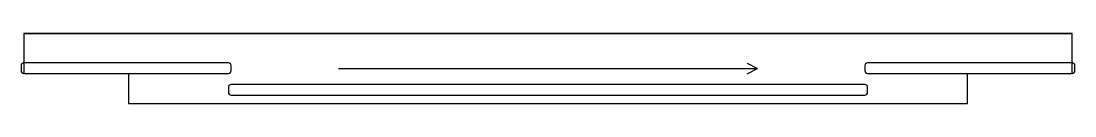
# Model space of a CAD drawing. Header units: millimetres. Extents: x -2 to 753, y 0 to 50.
import ezdxf

# ---------------------------------------------------------------- set-up
doc = ezdxf.new("R2010")
doc.units = ezdxf.units.MM
for name, color, linetype in [('A_SIDE_GROOVE_5.5', 7, 'Continuous'), ('EDGE_BANDING', 7, 'Continuous'), ('GRAIN_DIRECTION', 3, 'Continuous'), ('OUTSIDE_THROUGH', 7, 'Continuous')]:
    doc.layers.add(name, color=color, linetype=linetype)

msp = doc.modelspace()

# ---------------------------------------------------------------- linework, layer by layer
at = {"layer": 'A_SIDE_GROOVE_5.5'}
for points in [[(-0.01, 21.5), (146.5, 21.5, 0.414214), (148.5, 23.5), (148.5, 27, 0.414214), (146.5, 29), (-0.01, 29, 0.414214), (-2.01, 27), (-2.01, 23.5, 0.414214)], [(604.5, 21.5), (751.01, 21.5, 0.414214), (753.01, 23.5), (753.01, 27, 0.414214), (751.01, 29), (604.5, 29, 0.414214), (602.5, 27), (602.5, 23.5, 0.414214)], [(148.5, 6), (602.5, 6, 0.414214), (604.5, 8), (604.5, 11.5, 0.414214), (602.5, 13.5), (148.5, 13.5, 0.414214), (146.5, 11.5), (146.5, 8, 0.414214)]]:
    msp.add_lwpolyline(points, format="xyb", close=True, dxfattribs=at)
at = {"layer": 'EDGE_BANDING'}
for p, q in [((0, 50), (751, 50)), ((75, 0), (676, 0))]:
    msp.add_line(p, q, dxfattribs=at)
at = {"layer": 'GRAIN_DIRECTION'}
for p in [(225.3, 25), (518.2, 28.75), (518.2, 21.25)]:
    msp.add_line(p, (525.7, 25), dxfattribs=at)
at = {"layer": 'OUTSIDE_THROUGH'}
msp.add_lwpolyline([(75, 21.5), (75, 0), (676, 0), (676, 21.5), (751, 21.5), (751, 50), (0, 50), (0, 21.5)], close=True, dxfattribs=at)

doc.saveas('drawing.dxf')
